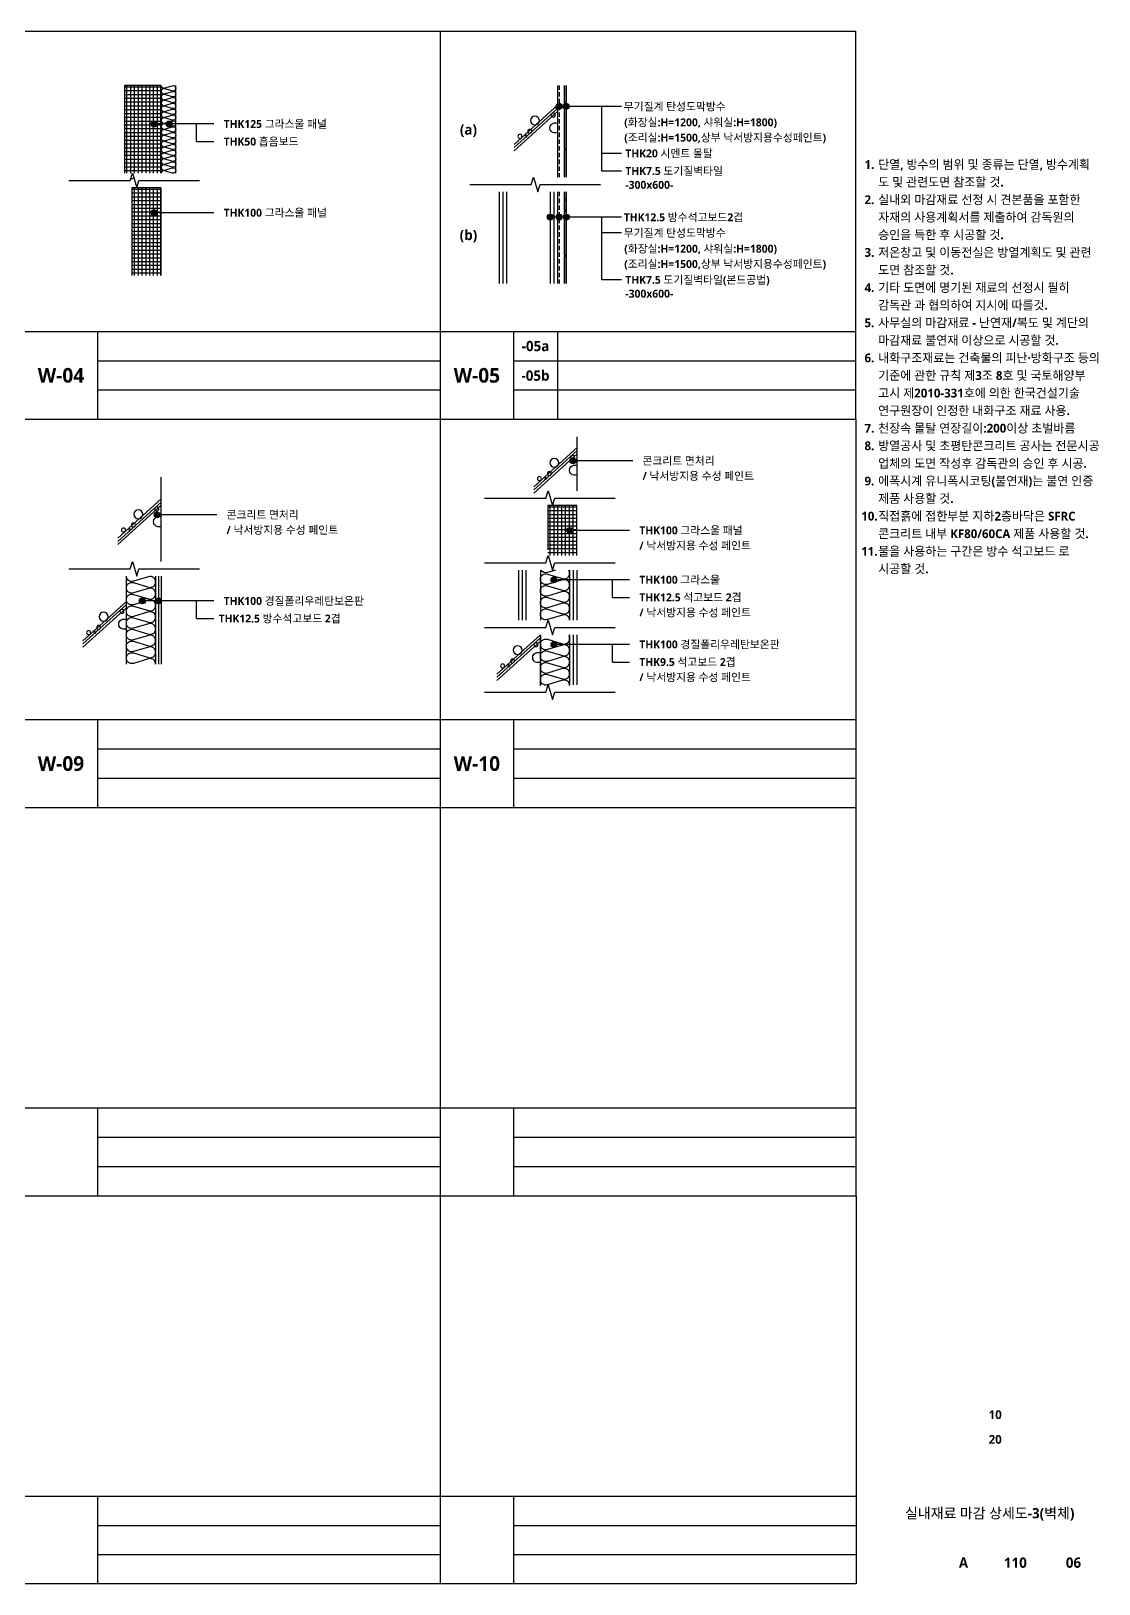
# Model space of a CAD drawing. Header units: millimetres. Extents: x 197 to 33329, y 200 to 5652.
# Drawn here: x 21283 to 24929, y 200 to 5500 of the extents above; entities that cross this region are included whole.
import ezdxf
from ezdxf.enums import TextEntityAlignment as Align

# ---------------------------------------------------------------- set-up
doc = ezdxf.new("R2010")
doc.units = ezdxf.units.MM
doc.header["$LTSCALE"] = 10
doc.header["$MEASUREMENT"] = 0
doc.linetypes.add('HID', pattern=[2.3, 1.5, -0.8])
doc.layers.get('0').update_dxf_attribs({"linetype": 'CONTINUOUS'})
for name, color, linetype in [('A-ANNO-CUTL', 7, 'CONTINUOUS'), ('A-ANNO-GRA2', 4, 'CONTINUOUS'), ('A-ANNO-TEXT1', 7, 'CONTINUOUS'), ('A-ANNO-TITL', 7, 'CONTINUOUS'), ('A-FLOR-INSL', 250, 'CONTINUOUS'), ('A-ST-CONC', 2, 'CONTINUOUS'), ('A-WALL-DRY1', 7, 'CONTINUOUS'), ('AX-PATT', 8, 'CONTINUOUS'), ('CF', 7, 'CONTINUOUS'), ('DIM', 7, 'CONTINUOUS'), ('HAT', 8, 'CONTINUOUS'), ('HT', 8, 'CONTINUOUS')]:
    doc.layers.add(name, color=color, linetype=linetype)
doc.styles.add('2020음성 1차', font='')
doc.styles.add('SH_대대리576', font='')
doc.styles.get('2020음성 1차').set_extended_font_data('NanumGothic', bold=True)
doc.styles.get('SH_대대리576').set_extended_font_data('NanumGothic', bold=True)

# ---------------------------------------------------------------- blocks, each defined once
blk = doc.blocks.new('2')
at = {"layer": 'HAT'}
for p, q in [((9516.6, 4296.2), (9583.7, 4370.3)), ((9522, 4296.2), (9589.1, 4370.3)), ((9527.4, 4296.2), (9594.5, 4370.3))]:
    blk.add_line(p, q, dxfattribs=at)
for centre, radius in [((9561.1, 4343.7), 3.41), ((9569.8, 4360.6), 3.41), ((9569.4, 4350), 1.53), ((9542.8, 4335.1), 7.63), ((9533.6, 4303.7), 3.41)]:
    blk.add_circle(centre, radius, dxfattribs=at)
blk.add_arc((9555.5, 4300.6), 8.7, 329.3752, 210.6248, dxfattribs=at)

msp = doc.modelspace()

# ---------------------------------------------------------------- hatches: boundary and pattern name
at = {"layer": 'A-ANNO-TEXT1'}
h = msp.add_hatch(color=256, dxfattribs=at)
h.dxf.hatch_style = 1
edge = h.paths.add_edge_path()
edge.add_arc((23085.9, 5243.1), 10, 0, 360)
h = msp.add_hatch(color=256, dxfattribs=at)
h.dxf.hatch_style = 1
edge = h.paths.add_edge_path()
edge.add_arc((23109.5, 5243.1), 10, 0, 360)
h = msp.add_hatch(color=256, dxfattribs=at)
h.dxf.hatch_style = 1
edge = h.paths.add_edge_path()
edge.add_arc((21703.1, 5182.8), 10, 0, 360)
h = msp.add_hatch(color=256, dxfattribs=at)
h.dxf.hatch_style = 1
edge = h.paths.add_edge_path()
edge.add_arc((21754, 5182.8), 10, 0, 360)
h = msp.add_hatch(color=256, dxfattribs=at)
h.dxf.hatch_style = 1
edge = h.paths.add_edge_path()
edge.add_arc((21703.1, 4879.9), 10, 0, 360)
h = msp.add_hatch(color=256, dxfattribs=at)
h.dxf.hatch_style = 1
edge = h.paths.add_edge_path()
edge.add_arc((23055.2, 4865.1), 10, 0, 360)
h = msp.add_hatch(color=256, dxfattribs=at)
h.dxf.hatch_style = 1
edge = h.paths.add_edge_path()
edge.add_arc((23086, 4865.1), 10, 0, 360)
h = msp.add_hatch(color=256, dxfattribs=at)
h.dxf.hatch_style = 1
edge = h.paths.add_edge_path()
edge.add_arc((23110.7, 4865.1), 10, 0, 360)
h = msp.add_hatch(color=256, dxfattribs=at)
h.dxf.hatch_style = 1
edge = h.paths.add_edge_path()
edge.add_arc((23133.1, 4033.3), 10, 0, 360)
h = msp.add_hatch(color=256, dxfattribs=at)
h.dxf.hatch_style = 1
edge = h.paths.add_edge_path()
edge.add_arc((21713.1, 3849.1), 10, 0, 360)
h = msp.add_hatch(color=256, dxfattribs=at)
h.dxf.hatch_style = 1
edge = h.paths.add_edge_path()
edge.add_arc((23122.5, 3795.8), 10, 0, 360)
h = msp.add_hatch(color=256, dxfattribs=at)
h.dxf.hatch_style = 1
edge = h.paths.add_edge_path()
edge.add_arc((23068.1, 3627.2), 10, 0, 360)
h = msp.add_hatch(color=256, dxfattribs=at)
h.dxf.hatch_style = 1
edge = h.paths.add_edge_path()
edge.add_arc((21662.8, 3554.9), 10, 0, 360)
h = msp.add_hatch(color=256, dxfattribs=at)
h.dxf.hatch_style = 1
edge = h.paths.add_edge_path()
edge.add_arc((21717.3, 3554.9), 10, 0, 360)
h = msp.add_hatch(color=256, dxfattribs=at)
h.dxf.hatch_style = 1
edge = h.paths.add_edge_path()
edge.add_arc((23068.1, 3406.5), 10, 0, 360)
at = {"layer": 'AX-PATT'}
h = msp.add_hatch(dxfattribs=at)
h.set_pattern_fill('_USER', color=256, scale=13, angle=270, double=1, pattern_type=0)
h.set_pattern_definition([(270, (23196.321, 11146.908), (13, -2e-15), []), (0, (23196.321, 11146.908), (0, 13), [])])
h.paths.add_polyline_path([(21726.5, 5314.1), (21726.5, 5014.7), (21602.3, 5014.7), (21602.3, 5314.1), (21621.4, 5314.1), (21628.9, 5314.1), (21643.9, 5314.1), (21651.4, 5314.1)])
h = msp.add_hatch(dxfattribs=at)
h.set_pattern_fill('_USER', color=256, scale=13, angle=270, double=1, pattern_type=0)
h.set_pattern_definition([(270, (23196.321, 10797.457), (13, -2e-15), []), (0, (23196.321, 10797.457), (0, 13), [])])
h.paths.add_polyline_path([(21726.5, 4964.7), (21726.5, 4665.2), (21627.3, 4665.2), (21627.3, 4964.7), (21621.4, 4964.7), (21628.9, 4964.7), (21643.9, 4964.7), (21651.4, 4964.7)])
h = msp.add_hatch(dxfattribs=at)
h.set_pattern_fill('_USER', color=256, scale=13, angle=270, double=1, pattern_type=0)
h.set_pattern_definition([(270, (24615.676, 9713.439), (13, -2e-15), []), (0, (24615.676, 9713.439), (0, 13), [])])
h.paths.add_polyline_path([(23046.7, 3709.9), (23046.7, 3880.6), (23048.2, 3880.6), (23063.2, 3880.6), (23070.7, 3880.6), (23145.9, 3880.6), (23145.9, 3709.9), (23070.7, 3709.9), (23063.2, 3709.9), (23048.2, 3709.9)])

# ---------------------------------------------------------------- linework, layer by layer
for p, q in [((22946.7, 3659.9), (22946.7, 3489.2)), ((22959.2, 3659.9), (22959.2, 3489.2)), ((22971.7, 3659.9), (22971.7, 3489.2)), ((23121.7, 3659.9), (23121.7, 3489.2)), ((23134.2, 3659.9), (23134.2, 3489.2)), ((23146.7, 3659.9), (23146.7, 3489.2)), ((21708.3, 3639.7), (21708.3, 3339.7)), ((21717.8, 3639.7), (21717.8, 3339.7)), ((21727.3, 3639.7), (21727.3, 3339.7)), ((23121.7, 3439.2), (23121.7, 3268.5)), ((23134.2, 3439.2), (23134.2, 3268.5)), ((23146.7, 3439.2), (23146.7, 3268.5))]:
    msp.add_line(p, q)
at = {"layer": 'A-ANNO-CUTL'}
for points in [[(21412.2, 4989.7), (21621.4, 4989.7), (21628.9, 5014.7), (21643.9, 4964.7), (21651.4, 4989.7), (21857.6, 4989.7)], [(22781.3, 4976.1), (22990.5, 4976.1), (22998, 5001.1), (23013, 4951.1), (23020.5, 4976.1), (23226.7, 4976.1)], [(22831.5, 3905.6), (23040.7, 3905.6), (23048.2, 3930.6), (23063.2, 3880.6), (23070.7, 3905.6), (23277, 3905.6)], [(21412.2, 3664.7), (21621.4, 3664.7), (21628.9, 3689.7), (21643.9, 3639.7), (21651.4, 3664.7), (21857.6, 3664.7)], [(22831.5, 3684.9), (23040.7, 3684.9), (23048.2, 3709.9), (23063.2, 3659.9), (23070.7, 3684.9), (23277, 3684.9)], [(22831.5, 3464.2), (23040.7, 3464.2), (23048.2, 3489.2), (23063.2, 3439.2), (23070.7, 3464.2), (23277, 3464.2)], [(22831.5, 3243.5), (23040.7, 3243.5), (23048.2, 3268.5), (23063.2, 3218.5), (23070.7, 3243.5), (23277, 3243.5)]]:
    msp.add_lwpolyline(points, dxfattribs=at)
at = {"layer": 'A-ANNO-GRA2'}
for p, q in [((22680, 5500), (22680, 200)), ((17000, 4475), (24100, 4475)), ((21510, 4475), (21510, 4175)), ((22930, 4475), (22930, 4175)), ((23080, 4475), (23080, 4175)), ((21510, 4375), (22680, 4375)), ((22930, 4375), (24100, 4375)), ((21510, 4275), (22680, 4275)), ((22930, 4275), (24100, 4275)), ((17000, 4175), (24100, 4175)), ((17000, 3150), (24100, 3150)), ((21510, 3150), (21510, 2850)), ((22930, 3150), (22930, 2850)), ((21510, 3050), (22680, 3050)), ((22930, 3050), (24100, 3050)), ((21510, 2950), (22680, 2950)), ((22930, 2950), (24100, 2950)), ((17000, 2850), (24100, 2850)), ((17000, 1825), (24100, 1825)), ((21510, 1825), (21510, 1525)), ((22930, 1825), (22930, 1525)), ((21510, 1725), (22680, 1725)), ((22930, 1725), (24100, 1725)), ((21510, 1625), (22680, 1625)), ((22930, 1625), (24100, 1625)), ((17000, 1525), (24100, 1525)), ((17000, 500), (24100, 500)), ((21510, 500), (21510, 200)), ((22930, 500), (22930, 200)), ((21510, 400), (22680, 400)), ((22930, 400), (24100, 400)), ((21510, 300), (22680, 300)), ((22930, 300), (24100, 300))]:
    msp.add_line(p, q, dxfattribs=at)
msp.add_lwpolyline([(16997.5, 5500), (24097.5, 5500), (24100, 200), (17000, 200)], close=True, dxfattribs=at)
at = {"layer": 'A-ANNO-TEXT1'}
for p, q in [((23298.6, 5242.4), (23075.9, 5242.4)), ((23231.8, 5022.3), (23231.8, 5242.4)), ((21907, 5182.8), (21703.1, 5182.8)), ((21848, 5122.8), (21848, 5182.8)), ((21848, 5122.8), (21907, 5122.8)), ((23298.6, 5082.3), (23231.8, 5082.3)), ((23298.6, 5022.3), (23231.8, 5022.3)), ((21907, 4879.9), (21703.1, 4879.9)), ((23298.6, 4864.4), (23065.2, 4864.4)), ((23231.8, 4650.9), (23231.8, 4864.4)), ((23298.6, 4811), (23231.8, 4811)), ((23298.6, 4650.9), (23231.8, 4650.9)), ((23337, 4033.3), (23133.1, 4033.3)), ((21917, 3849.1), (21713.1, 3849.1)), ((23326.3, 3795.8), (23122.5, 3795.8)), ((23326.3, 3627.2), (23068.1, 3627.2)), ((23267.4, 3567.2), (23267.4, 3627.2)), ((21907, 3554.9), (21662.8, 3554.9)), ((21848, 3494.9), (21848, 3554.9)), ((23267.4, 3567.2), (23326.3, 3567.2)), ((21848, 3494.9), (21907, 3494.9)), ((23326.3, 3406.5), (23068.1, 3406.5)), ((23267.4, 3346.5), (23267.4, 3406.5)), ((23267.4, 3346.5), (23326.3, 3346.5))]:
    msp.add_line(p, q, dxfattribs=at)
for centre in [(23085.9, 5243.1), (23109.5, 5243.1), (21703.1, 5182.8), (21754, 5182.8), (21703.1, 4879.9), (23055.2, 4865.1), (23086, 4865.1), (23110.7, 4865.1), (23133.1, 4033.3), (21713.1, 3849.1), (23122.5, 3795.8), (23068.1, 3627.2), (21662.8, 3554.9), (21717.3, 3554.9), (23068.1, 3406.5)]:
    msp.add_circle(centre, 10, dxfattribs=at)
at = {"layer": 'A-FLOR-INSL'}
for points in [[(21726.5, 5014.7), (21726.5, 5314.1), (21602.3, 5314.1), (21602.3, 5014.7)], [(21726.5, 4665.2), (21726.5, 4964.7), (21627.3, 4964.7), (21627.3, 4665.2)], [(23145.9, 3709.9), (23145.9, 3880.6), (23046.7, 3880.6), (23046.7, 3729.8)]]:
    msp.add_lwpolyline(points, dxfattribs=at)
at = {"layer": 'A-ST-CONC'}
for p, q in [((23080.7, 5314.2), (23080.7, 5001.1)), ((23147.3, 3930.6), (23147.3, 4114.6)), ((21727.3, 3689.7), (21727.3, 3977.6)), ((21608.3, 3339.7), (21608.3, 3639.7)), ((23021.7, 3266.3), (23021.7, 3439.2))]:
    msp.add_line(p, q, dxfattribs=at)
at = {"layer": 'A-WALL-DRY1'}
for p, q in [((22880.7, 4951.1), (22880.7, 4638)), ((22893.2, 4951.1), (22893.2, 4638)), ((22905.7, 4951.1), (22905.7, 4638)), ((23055.7, 4951.1), (23055.7, 4638)), ((23068.2, 4951.1), (23068.2, 4638)), ((23080.7, 4951.1), (23080.7, 4638))]:
    msp.add_line(p, q, dxfattribs=at)
at = {"layer": 'AX-PATT'}
msp.add_lwpolyline([(21727.3, 5314.1, 0.495784), (21739.4, 5305.7), (21765.2, 5313.3, -0.509267), (21777.3, 5304.5, -0.509267), (21765.2, 5295.7), (21739.4, 5303.3, 0.509267), (21727.3, 5294.5, 0.509267), (21739.4, 5285.7), (21765.2, 5293.3, -0.509267), (21777.3, 5284.5, -0.509267), (21765.2, 5275.7), (21739.4, 5283.3, 0.509267), (21727.3, 5274.5, 0.509267), (21739.4, 5265.7), (21765.2, 5273.3, -0.509267), (21777.3, 5264.5, -0.509267), (21765.2, 5255.7), (21739.4, 5263.3, 0.509267), (21727.3, 5254.5, 0.509267), (21739.4, 5245.6), (21765.2, 5253.3, -0.509267), (21777.3, 5244.5, -0.509267), (21765.2, 5235.6), (21739.4, 5243.3, 0.509267), (21727.3, 5234.5, 0.509267), (21739.4, 5225.6), (21765.2, 5233.3, -0.509267), (21777.3, 5224.5, -0.509267), (21765.2, 5215.6), (21739.4, 5223.3, 0.509267), (21727.3, 5214.5, 0.509267), (21739.4, 5205.6), (21765.2, 5213.3, -0.509267), (21777.3, 5204.5, -0.509267), (21765.2, 5195.6), (21739.4, 5203.3, 0.509267), (21727.3, 5194.5, 0.509267), (21739.4, 5185.6), (21765.2, 5193.3, -0.509267), (21777.3, 5184.4, -0.509267), (21765.2, 5175.6), (21739.4, 5183.3, 0.509267), (21727.3, 5174.4, 0.509267), (21739.4, 5165.6), (21765.2, 5173.3, -0.509267), (21777.3, 5164.4, -0.509267), (21765.2, 5155.6), (21739.4, 5163.3, 0.509267), (21727.3, 5154.4, 0.509267), (21739.4, 5145.6), (21765.2, 5153.3, -0.509267), (21777.3, 5144.4, -0.509267), (21765.2, 5135.6), (21739.4, 5143.3, 0.509267), (21727.3, 5134.4, 0.509267), (21739.4, 5125.6), (21765.2, 5133.2, -0.509267), (21777.3, 5124.4, -0.509267), (21765.2, 5115.6), (21739.4, 5123.2, 0.509267), (21727.3, 5114.4, 0.509267), (21739.4, 5105.6), (21765.2, 5113.2, -0.509267), (21777.3, 5104.4, -0.509267), (21765.2, 5095.6), (21739.4, 5103.2, 0.509267), (21727.3, 5094.4, 0.509267), (21739.4, 5085.6), (21765.2, 5093.2, -0.509267), (21777.3, 5084.4, -0.509267), (21765.2, 5075.6), (21739.4, 5083.2, 0.509267), (21727.3, 5074.4, 0.509267), (21739.4, 5065.6), (21765.2, 5073.2, -0.509267), (21777.3, 5064.4, -0.509267), (21765.2, 5055.6), (21739.4, 5063.2, 0.509267), (21727.3, 5054.4, 0.509267), (21739.4, 5045.5), (21765.2, 5053.2, -0.509267), (21777.3, 5044.4, -0.509267), (21765.2, 5035.5), (21739.4, 5043.2, 0.509267), (21727.3, 5034.4, 0.509267), (21739.4, 5025.5), (21765.2, 5033.2, -0.509267), (21777.3, 5024.4, -0.509267), (21765.2, 5015.5), (21739.4, 5023.2, 0.499119), (21727.3, 5014.7, 0.499119)], format="xyb", dxfattribs=at)
at = {"layer": 'CF'}
for p, q in [((21726.5, 5014.7), (21726.5, 5314.1)), ((21727.3, 5014.7), (21727.3, 5314.1)), ((21777.3, 5014.7), (21777.3, 5314.1)), ((23103.7, 5253.3), (23103.7, 5314.2)), ((23103.7, 5314.2), (23103.7, 5001.1)), ((23110.7, 5253.3), (23110.7, 5314.2)), ((23110.7, 5253.3), (23103.7, 5253.3)), ((23110.7, 5248.3), (23103.7, 5248.3)), ((23103.7, 5098.3), (23103.7, 5248.3)), ((23110.7, 5248.3), (23110.7, 5253.3)), ((23110.7, 5098.3), (23110.7, 5248.3)), ((23110.7, 5098.3), (23103.7, 5098.3)), ((23110.7, 5093.3), (23103.7, 5093.3)), ((23103.7, 5001.1), (23103.7, 5093.3)), ((23110.7, 5093.3), (23110.7, 5098.3)), ((23110.7, 5001.1), (23110.7, 5093.3)), ((21726.5, 4665.2), (21726.5, 4964.7)), ((21727.3, 4665.2), (21727.3, 4964.7)), ((23103.7, 4890.2), (23103.7, 4951.1)), ((23103.7, 4951.1), (23103.7, 4638)), ((23110.7, 4890.2), (23110.7, 4951.1)), ((23110.7, 4890.2), (23103.7, 4890.2)), ((23110.7, 4885.2), (23103.7, 4885.2)), ((23103.7, 4735.2), (23103.7, 4885.2)), ((23110.7, 4885.2), (23110.7, 4890.2)), ((23110.7, 4735.2), (23110.7, 4885.2)), ((23110.7, 4735.2), (23103.7, 4735.2)), ((23110.7, 4730.2), (23103.7, 4730.2)), ((23103.7, 4638), (23103.7, 4730.2)), ((23110.7, 4730.2), (23110.7, 4735.2)), ((23110.7, 4638), (23110.7, 4730.2)), ((23145.9, 3709.9), (23145.9, 3880.6)), ((23146.7, 3709.9), (23146.7, 3880.6))]:
    msp.add_line(p, q, dxfattribs=at)
at = {"layer": 'CF', "linetype": 'HID'}
for p, q in [((23085.7, 5314.2), (23085.7, 5001.1)), ((23085.7, 4951.1), (23085.7, 4638))]:
    msp.add_line(p, q, dxfattribs=at)
at = {"layer": 'DIM', "linetype": 'Continuous'}
for p, q in [((23080.7, 5240.5), (23073.7, 5240.5)), ((23080.7, 5235.5), (23073.7, 5235.5)), ((23110.7, 4926.1), (23103.7, 4926.1)), ((23110.7, 4921.1), (23103.7, 4921.1))]:
    msp.add_line(p, q, dxfattribs=at)
at = {"layer": 'HAT'}
for p, q in [((23080.7, 5235.5), (23080.7, 5240.5)), ((23110.7, 4921.1), (23110.7, 4926.1))]:
    msp.add_line(p, q, dxfattribs=at)
at = {"layer": 'HT'}
for p, q in [((23021.7, 3659.9), (23021.7, 3489.2)), ((23021.7, 3437.1), (23021.7, 3266.3))]:
    msp.add_line(p, q, dxfattribs=at)
for points in [[(21634.1, 4997.4), (21626.6, 4995.1, -0.052372), (21622.8, 4994.3)], [(23121.7, 3489.2), (23121.7, 3489.2, 0.509267), (23097.4, 3506.9), (23045.9, 3491.5, -0.509267), (23021.7, 3509.2, -0.509267), (23045.9, 3526.9), (23097.4, 3511.5, 0.509267), (23121.7, 3529.2, 0.509267), (23097.4, 3546.9), (23045.9, 3531.6, -0.509267), (23021.7, 3549.2, -0.509267), (23045.9, 3566.9), (23097.4, 3551.6, 0.509267), (23121.7, 3569.2, 0.509267), (23097.4, 3586.9), (23045.9, 3571.6, -0.509267), (23021.7, 3589.2, -0.509267), (23045.9, 3606.9), (23097.4, 3591.6, 0.509267), (23121.7, 3609.2, 0.509267), (23097.4, 3626.9), (23045.9, 3611.6, -0.509267), (23021.7, 3629.3, -0.509267), (23045.9, 3646.9), (23097.4, 3631.6, 0.509267), (23121.7, 3649.3, 0.154485), (23118.3, 3659.9)], [(23073.9, 3659.9), (23045.9, 3651.6, -0.352664), (23024.2, 3659.9)], [(21708.3, 3339.6), (21708.3, 3339.6, 0.509267), (21684.1, 3357.3), (21632.6, 3342, -0.509267), (21608.3, 3359.6, -0.509267), (21632.6, 3377.3), (21684.1, 3362, 0.509267), (21708.3, 3379.6, 0.509267), (21684.1, 3397.3), (21632.6, 3382, -0.509267), (21608.3, 3399.6, -0.509267), (21632.6, 3417.3), (21684.1, 3402, 0.509267), (21708.3, 3419.6, 0.509267), (21684.1, 3437.3), (21632.6, 3422, -0.509267), (21608.3, 3439.7, -0.509267), (21632.6, 3457.3), (21684.1, 3442, 0.509267), (21708.3, 3459.7, 0.509267), (21684.1, 3477.3), (21632.6, 3462, -0.509267), (21608.3, 3479.7, -0.509267), (21632.6, 3497.3), (21684.1, 3482, 0.509267), (21708.3, 3499.7, 0.509267), (21684.1, 3517.4), (21632.6, 3502, -0.509267), (21608.3, 3519.7, -0.509267), (21632.6, 3537.4), (21684.1, 3522, 0.509267), (21708.3, 3539.7, 0.509267), (21684.1, 3557.4), (21632.6, 3542.1, -0.509267), (21608.3, 3559.7, -0.509267), (21632.6, 3577.4), (21684.1, 3562.1, 0.509267), (21708.3, 3579.7, 0.509267), (21684.1, 3597.4), (21632.6, 3582.1, -0.509267), (21608.3, 3599.7, -0.509267), (21632.6, 3617.4), (21684.1, 3602.1, 0.509267), (21708.3, 3619.7, 0.509267), (21684.1, 3637.4), (21632.6, 3622.1, -0.507458), (21608.3, 3639.7)], [(23121.7, 3266.3), (23121.7, 3266.3, 0.509267), (23097.4, 3284), (23045.9, 3268.7, -0.509267), (23021.7, 3286.4, -0.509267), (23045.9, 3304), (23097.4, 3288.7, 0.509267), (23121.7, 3306.4, 0.509267), (23097.4, 3324), (23045.9, 3308.7, -0.509267), (23021.7, 3326.4, -0.509267), (23045.9, 3344), (23097.4, 3328.7, 0.509267), (23121.7, 3346.4, 0.509267), (23097.4, 3364.1), (23045.9, 3348.7, -0.509267), (23021.7, 3366.4, -0.509267), (23045.9, 3384.1), (23097.4, 3368.7, 0.509267), (23121.7, 3386.4, 0.509267), (23097.4, 3404.1), (23045.9, 3388.8, -0.509267), (23021.7, 3406.4, -0.509267), (23045.9, 3424.1), (23097.4, 3408.8, 0.509267), (23121.7, 3426.4, 0.154485), (23118.3, 3437.1)]]:
    msp.add_lwpolyline(points, format="xyb", dxfattribs=at)

# ---------------------------------------------------------------- block references
at = {"layer": 'HAT', "xscale": -2, "yscale": 2, "zscale": 2}
for p, rotation in [((31673.1, 24280.2), 89.9999999999997), ((31739.7, 23111.9), 89.99999999999972), ((30319.7, 22936.5), 89.99999999999977), ((30200.7, 22586.5), 89.99999999999974), ((31614.1, 22472.6), 89.9999999999997)]:
    msp.add_blockref('2', p, dxfattribs=dict(at, rotation=rotation))

# ---------------------------------------------------------------- texts
at = {"layer": 'A-ANNO-TEXT1', "style": '2020음성 1차'}
for s, p in [('무기질계 탄성도막방수', (23306.5, 5242.4)), ('THK125 그라스울 패널', (21940.4, 5182.8)), ('(화장실:H=1200, 샤워실:H=1800)', (23308.2, 5188.4)), ('(조리실:H=1500,상부 낙서방지용수성페인트)', (23308.2, 5136.3)), ('THK50 흡음보드', (21940.4, 5122.8)), ('THK20 시멘트 몰탈', (23311.8, 5082.3)), ('THK7.5 도기질벽타일', (23311.8, 5022.3)), ('-300x600-', (23311.8, 4975)), ('THK100 그라스울 패널', (21940.4, 4879.9)), ('THK12.5 방수석고보드2겹', (23306.5, 4864.4)), ('무기질계 탄성도막방수', (23306.5, 4811)), ('(화장실:H=1200, 샤워실:H=1800)', (23308.2, 4757)), ('(조리실:H=1500,상부 낙서방지용수성페인트)', (23308.2, 4704.9)), ('THK7.5 도기질벽타일(본드공법)', (23311.8, 4650.9)), ('-300x600-', (23311.8, 4603.6)), ('콘크리트 면처리', (23370.4, 4033.3)), ('/ 낙서방지용 수성 페인트', (23370.4, 3981.4)), ('콘크리트 면처리', (21950.4, 3849.1)), ('/ 낙서방지용 수성 페인트', (21950.4, 3797.3)), ('THK100 그라스울 패널', (23359.7, 3795.8)), ('/ 낙서방지용 수성 페인트', (23359.7, 3744)), ('THK100 그라스울', (23359.7, 3627.2)), ('THK100 경질폴리우레탄보온판', (21940.4, 3554.9)), ('THK12.5 석고보드 2겹', (23359.7, 3567.2)), ('THK12.5 방수석고보드 2겹', (21923.3, 3494.9)), ('/ 낙서방지용 수성 페인트', (23359.7, 3515.4)), ('THK100 경질폴리우레탄보온판', (23359.7, 3406.5)), ('THK9.5 석고보드 2겹', (23359.7, 3346.5)), ('/ 낙서방지용 수성 페인트', (23359.7, 3294.7))]:
    msp.add_text(s, height=27, dxfattribs=at).set_placement(p, align=Align.MIDDLE_LEFT)
at = {"layer": 'A-ANNO-TEXT1', "style": 'SH_대대리576'}
for s, p in [('(a)', (22776.2, 5159.7)), ('(b)', (22776.2, 4801.1)), ('-05a', (23005, 4425)), ('-05b', (23005, 4325))]:
    msp.add_text(s, height=35, dxfattribs=at).set_placement(p, align=Align.MIDDLE)
for s, p in [('W-04', (21385, 4325)), ('W-05', (22805, 4325)), ('W-09', (21385, 3000)), ('W-10', (22805, 3000))]:
    msp.add_text(s, height=50, dxfattribs=at).set_placement(p, align=Align.MIDDLE_CENTER)
at = {"layer": 'A-ANNO-TEXT1', "color": 1, "style": 'SH_대대리576'}
msp.add_text('11.', height=30, dxfattribs=at).set_placement((24145, 3724.4), align=Align.MIDDLE_CENTER)
for s, p in [('물을 사용하는 구간은 방수 석고보드 로 ', (24175, 3724.4)), ('시공할 것.', (24175, 3664.4))]:
    msp.add_text(s, height=30, dxfattribs=at).set_placement(p, align=Align.MIDDLE_LEFT)
at = {"layer": 'A-ANNO-TITL', "style": 'SH_대대리576'}
for s, p in [('1.', (24145, 5044.4)), ('1.', (24145, 5044.4)), ('2.', (24145, 4924.4)), ('2.', (24145, 4924.4)), ('3.', (24145, 4744.4)), ('3.', (24145, 4744.4)), ('4.', (24145, 4624.4)), ('4.', (24145, 4624.4)), ('5.', (24145, 4504.4)), ('5.', (24145, 4504.4)), ('6.', (24145, 4384.4)), ('6.', (24145, 4384.4)), ('7.', (24145, 4144.4)), ('7.', (24145, 4144.4)), ('8.', (24145, 4084.4)), ('8.', (24145, 4084.4)), ('9.', (24145, 3964.4)), ('9.', (24145, 3964.4)), ('10.', (24145, 3844.4)), ('10.', (24145, 3844.4))]:
    msp.add_text(s, height=30, dxfattribs=at).set_placement(p, align=Align.MIDDLE_CENTER)
for s, p in [('단열, 방수의 범위 및 종류는 단열, 방수계획', (24175, 5044.4)), ('도 및 관련도면 참조할 것.', (24175, 4984.4)), ('실내외 마감재료 선정 시 견본품을 포함한', (24175, 4924.4)), ('자재의 사용계획서를 제출하여 감독원의 ', (24175, 4864.4)), ('승인을 득한 후 시공할 것.', (24175, 4804.4)), ('저온창고 및 이동전실은 방열계획도 및 관련', (24175, 4744.4)), ('도면 참조할 것.', (24175, 4684.4)), ('기타 도면에 명기된 재료의 선정시 필히', (24175, 4624.4)), ('감독관 과 협의하여 지시에 따를것.', (24175, 4564.4)), ('사무실의 마감재료 - 난연재/복도 및 계단의', (24175, 4504.4)), ('마감재료 불연재 이상으로 시공할 것.', (24175, 4444.4)), ('내화구조재료는 건축물의 피난·방화구조 등의', (24175, 4384.4)), ('기준에 관한 규칙 제3조 8호 및 국토해양부', (24175, 4324.4)), ('고시 제2010-331호에 의한 한국건설기술', (24175, 4264.4)), ('연구원장이 인정한 내화구조 재료 사용.', (24175, 4204.4)), ('천장속 몰탈 연장길이:200이상 초벌바름', (24175, 4144.4)), ('방열공사 및 초평탄콘크리트 공사는 전문시공', (24175, 4084.4)), ('업체의 도면 작성후 감독관의 승인 후 시공.', (24175, 4024.4)), ('에폭시계 유니폭시코팅(불연재)는 불연 인증', (24175, 3964.4)), ('제품 사용할 것.', (24175, 3904.4)), ('직접흙에 접한부분 지하2층바닥은 SFRC', (24175, 3844.4)), ('콘크리트 내부 KF80/60CA 제품 사용할 것.', (24175, 3784.4))]:
    msp.add_text(s, height=30, dxfattribs=at).set_placement(p, align=Align.MIDDLE_LEFT)
for s, height, p in [('10', 30, (24574.5, 777.8)), ('20', 30, (24574.5, 693.3)), ('실내재료 마감 상세도-3(벽체)', 35, (24555.7, 439.7)), ('A', 35, (24466.3, 272.7)), ('110', 35, (24643.4, 272.7)), ('06', 35, (24841.6, 272.7))]:
    msp.add_text(s, height=height, dxfattribs=at).set_placement(p, align=Align.MIDDLE)

doc.saveas('drawing.dxf')
